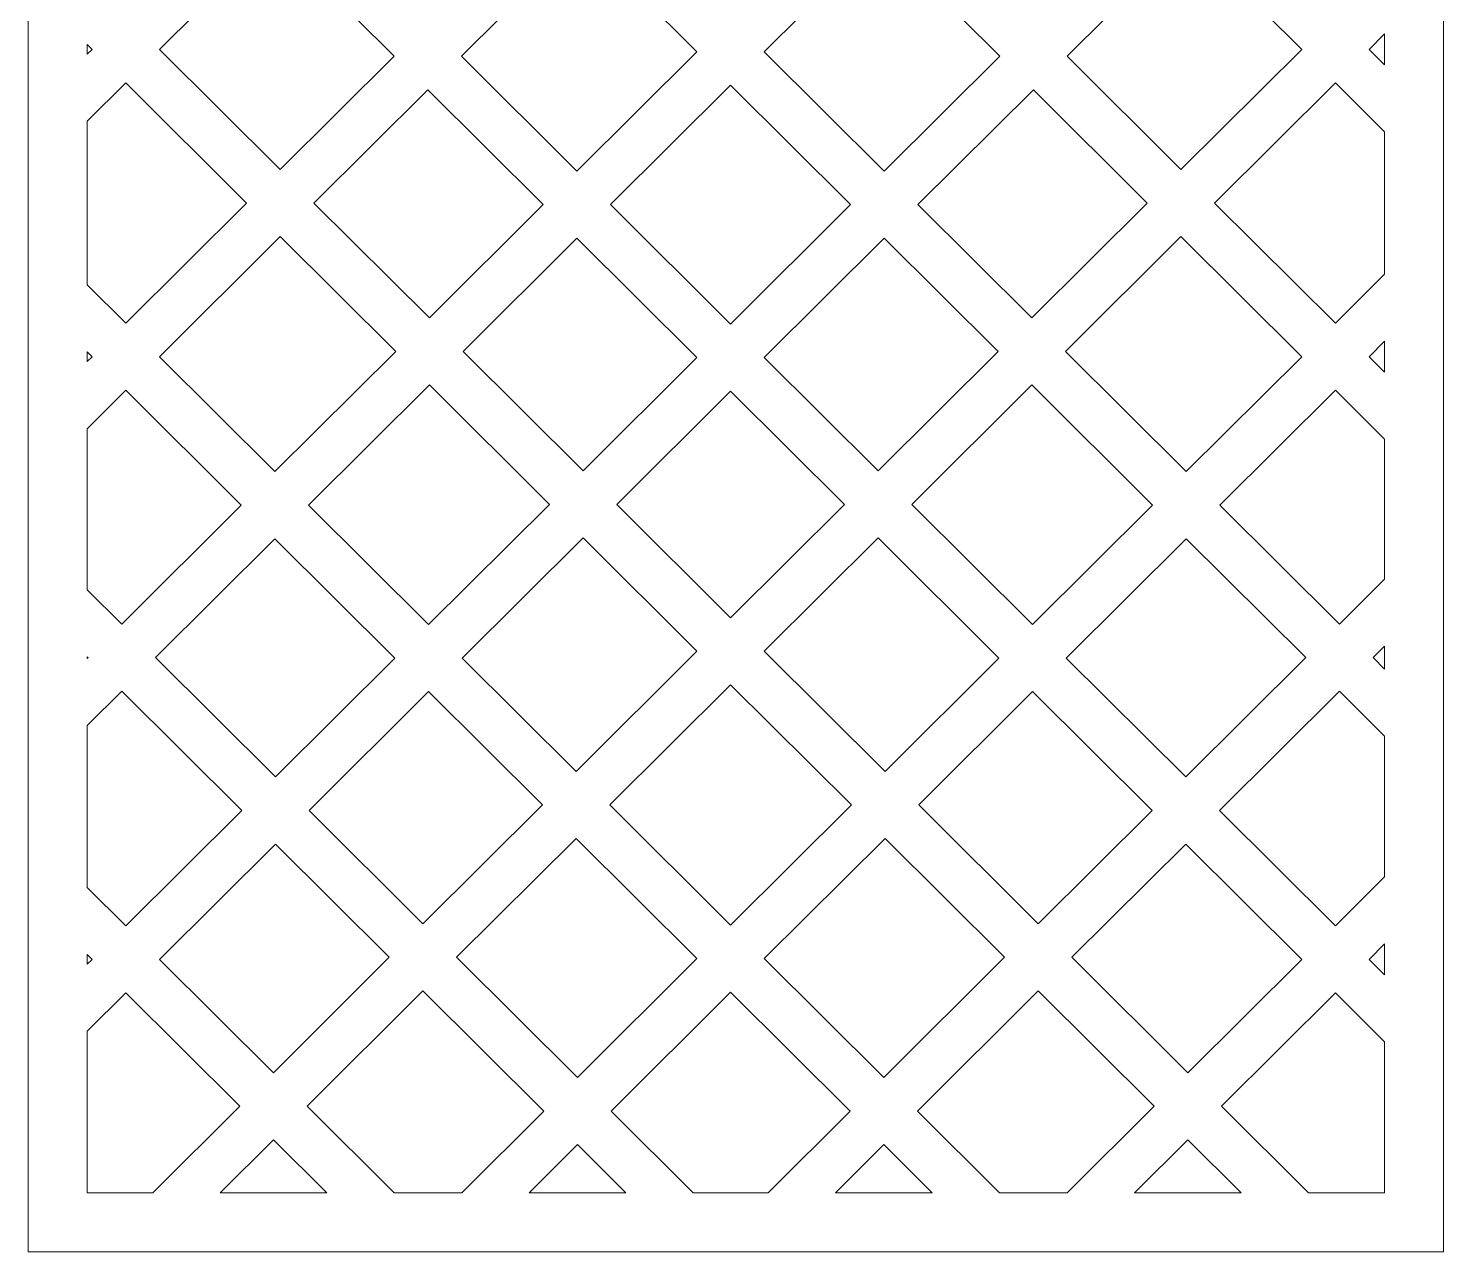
# Model space of a CAD drawing. Header units: centimetres. Extents: x -7.8 to 8.6, y -13.4 to 12.5.
# Drawn here: x 1.51 to 8.56, y -13.36 to -7.27 of the extents above; entities that cross this region are included whole.
import ezdxf

# ---------------------------------------------------------------- set-up
doc = ezdxf.new("R2010")
doc.units = ezdxf.units.CM
doc.header["$MEASUREMENT"] = 0
doc.layers.add('layer 1', color=7, linetype='Continuous')

msp = doc.modelspace()

# ---------------------------------------------------------------- linework, layer by layer
at = {"layer": 'layer 1', "color": 242, "lineweight": 9}
for points, knots in [([(6.32654, 12.22742), (6.32654, 12.22742), (6.3266, 12.22747), (6.3266, 12.22747), (6.3266, 12.22747), (6.40371, 12.19534), (6.48035, 12.16025), (6.55628, 12.12231), (6.55628, 12.12231), (6.55628, 12.12231), (6.55618, 12.12221), (6.55618, 12.12221), (6.55618, 12.12221), (6.81106, 11.99478), (7.05775, 11.83494), (7.28572, 11.64461), (7.28572, 11.64461), (7.28572, 11.64461), (7.28584, 11.64472), (7.28584, 11.64472), (7.28584, 11.64472), (7.34624, 11.59432), (7.40541, 11.54192), (7.463, 11.48728), (7.463, 11.48728), (7.463, 11.48728), (7.46274, 11.48703), (7.46274, 11.48703), (7.46274, 11.48703), (7.66144, 11.29842), (7.84218, 11.08482), (7.99692, 10.84773), (7.99692, 10.84773), (7.99692, 10.84773), (7.99709, 10.8479), (7.99709, 10.8479), (7.99709, 10.8479), (8.04122, 10.7803), (8.0834, 10.71094), (8.12312, 10.63957), (8.12312, 10.63957), (8.12312, 10.63957), (8.12283, 10.63928), (8.12283, 10.63928), (8.12283, 10.63928), (8.26224, 10.38874), (8.37329, 10.11511), (8.44798, 9.81997), (8.44798, 9.81997), (8.44798, 9.81997), (8.4481, 9.8201), (8.4481, 9.8201), (8.4481, 9.8201), (8.45086, 9.80921), (8.45356, 9.7983), (8.45622, 9.78735), (8.45622, 9.78735), (8.45872, 9.77706), (8.46117, 9.76674), (8.46358, 9.7564), (8.46358, 9.7564), (8.4687, 9.73442), (8.47362, 9.71233), (8.47834, 9.69012), (8.47834, 9.69012), (8.48035, 9.68063), (8.48233, 9.67112), (8.48427, 9.66159), (8.48427, 9.66159), (8.48913, 9.63773), (8.49376, 9.61373), (8.49815, 9.58961), (8.49815, 9.58961), (8.49949, 9.58221), (8.50082, 9.57479), (8.50212, 9.56736), (8.50212, 9.56736), (8.50348, 9.55962), (8.50482, 9.55186), (8.50613, 9.54408), (8.50613, 9.54408), (8.50613, 9.54408), (8.50595, 9.54391), (8.50595, 9.54391), (8.50595, 9.54391), (8.54281, 9.32473), (8.56021, 9.09501), (8.55481, 8.85505), (8.55481, 8.85505), (8.55481, 8.85505), (8.55481, 8.85505), (8.55481, 8.85505), (8.55481, 8.85505), (8.55481, 8.85503), (8.55481, 8.85501), (8.55481, 8.85499), (8.55481, 8.85499), (8.55477, 8.85327), (8.55476, 8.85157), (8.55475, 8.84986), (8.55475, 8.84986), (8.55474, 8.84791), (8.55473, 8.84596), (8.55468, 8.84399), (8.55468, 8.84399), (8.55468, 8.84399), (8.55468, 8.52141), (8.55468, 8.52141), (8.55468, 8.52141), (8.55468, 8.52141), (8.55468, 8.39962), (8.55468, 8.39962), (8.55468, 8.39962), (8.55468, 8.39962), (8.55468, 8.06585), (8.55468, 8.06585), (8.55468, 8.06585), (8.55468, 8.06585), (8.55468, 7.37868), (8.55468, 7.37868), (8.55468, 7.37868), (8.55468, 7.37868), (8.55468, 7.04492), (8.55468, 7.04492), (8.55468, 7.04492), (8.55468, 7.04492), (8.55468, 6.89033), (8.55468, 6.89033), (8.55468, 6.89033), (8.55468, 6.89033), (8.55468, 6.55657), (8.55468, 6.55657), (8.55468, 6.55657), (8.55468, 6.55657), (8.55468, 5.84121), (8.55468, 5.84121), (8.55468, 5.84121), (8.55468, 5.84121), (8.55468, 5.50745), (8.55468, 5.50745), (8.55468, 5.50745), (8.55468, 5.50745), (8.55468, 5.35173), (8.55468, 5.35173), (8.55468, 5.35173), (8.55468, 5.35173), (8.55468, 5.01796), (8.55468, 5.01796), (8.55468, 5.01796), (8.55468, 5.01796), (8.55468, 4.33649), (8.55468, 4.33649), (8.55468, 4.33649), (8.55468, 4.33649), (8.55468, 4.00272), (8.55468, 4.00272), (8.55468, 4.00272), (8.55468, 4.00272), (8.55468, 3.85472), (8.55468, 3.85472), (8.55468, 3.85472), (8.55468, 3.85472), (8.55468, 3.52096), (8.55468, 3.52096), (8.55468, 3.52096), (8.55468, 3.52096), (8.55468, 2.8598), (8.55468, 2.8598), (8.55468, 2.8598), (8.55468, 2.8598), (8.55468, 2.52603), (8.55468, 2.52603), (8.55468, 2.52603), (8.55468, 2.52603), (8.55468, 2.35912), (8.55468, 2.35912), (8.55468, 2.35912), (8.55468, 2.35912), (8.55468, 2.02535), (8.55468, 2.02535), (8.55468, 2.02535), (8.55468, 2.02535), (8.55468, 1.33325), (8.55468, 1.33325), (8.55468, 1.33325), (8.55468, 1.33325), (8.55468, 0.99948), (8.55468, 0.99948), (8.55468, 0.99948), (8.55468, 0.99948), (8.55468, 0.85263), (8.55468, 0.85263), (8.55468, 0.85263), (8.55468, 0.85263), (8.55468, 0.51886), (8.55468, 0.51886), (8.55468, 0.51886), (8.55468, 0.51886), (8.55468, -0.17604), (8.55468, -0.17604), (8.55468, -0.17604), (8.55468, -0.17604), (8.55468, -0.50981), (8.55468, -0.50981), (8.55468, -0.50981), (8.55468, -0.50981), (8.55468, -0.67418), (8.55468, -0.67418), (8.55468, -0.67418), (8.55468, -0.67418), (8.55468, -1.00795), (8.55468, -1.00795), (8.55468, -1.00795), (8.55468, -1.00795), (8.55468, -1.71464), (8.55468, -1.71464), (8.55468, -1.71464), (8.55468, -1.71464), (8.55468, -1.8196), (8.55468, -1.8196), (8.55468, -1.8196), (8.55468, -1.8196), (8.55468, -2.20502), (8.55468, -2.20502), (8.55468, -2.20502), (8.55468, -2.20502), (8.55468, -2.53879), (8.55468, -2.53879), (8.55468, -2.53879), (8.55468, -2.53879), (8.55468, -3.21165), (8.55468, -3.21165), (8.55468, -3.21165), (8.55468, -3.21165), (8.55468, -3.48572), (8.55468, -3.48572), (8.55468, -3.48572), (8.55468, -3.48572), (8.55468, -3.68291), (8.55468, -3.68291), (8.55468, -3.68291), (8.55468, -3.68291), (8.55468, -4.01667), (8.55468, -4.01667), (8.55468, -4.01667), (8.55468, -4.01667), (8.55468, -4.70725), (8.55468, -4.70725), (8.55468, -4.70725), (8.55468, -4.70725), (8.55468, -5.04102), (8.55468, -5.04102), (8.55468, -5.04102), (8.55468, -5.04102), (8.55468, -5.20584), (8.55468, -5.20584), (8.55468, -5.20584), (8.55468, -5.20584), (8.55468, -5.53961), (8.55468, -5.53961), (8.55468, -5.53961), (8.55468, -5.53961), (8.55468, -6.21374), (8.55468, -6.21374), (8.55468, -6.21374), (8.55468, -6.21374), (8.55468, -6.54751), (8.55468, -6.54751), (8.55468, -6.54751), (8.55468, -6.54751), (8.55468, -6.66813), (8.55468, -6.66813), (8.55468, -6.66813), (8.55468, -6.66813), (8.55468, -7.00189), (8.55468, -7.00189), (8.55468, -7.00189), (8.55468, -7.00189), (8.55468, -7.74055), (8.55468, -7.74055), (8.55468, -7.74055), (8.55468, -7.74055), (8.55468, -7.87611), (8.55468, -7.87611), (8.55468, -7.87611), (8.55468, -7.87611), (8.55468, -8.19898), (8.55468, -8.19898), (8.55468, -8.19898), (8.55468, -8.19898), (8.55468, -8.53275), (8.55468, -8.53275), (8.55468, -8.53275), (8.55468, -8.53275), (8.55468, -9.2714), (8.55468, -9.2714), (8.55468, -9.2714), (8.55468, -9.2714), (8.55468, -9.60517), (8.55468, -9.60517), (8.55468, -9.60517), (8.55468, -9.60517), (8.55468, -9.71722), (8.55468, -9.71722), (8.55468, -9.71722), (8.55468, -9.71722), (8.55468, -10.05099), (8.55468, -10.05099), (8.55468, -10.05099), (8.55468, -10.05099), (8.55468, -11.19981), (8.55468, -11.19981), (8.55468, -11.19981), (8.55468, -11.19981), (8.55468, -11.53358), (8.55468, -11.53358), (8.55468, -11.53358), (8.55468, -11.53358), (8.55468, -12.27221), (8.55468, -12.27221), (8.55468, -12.27221), (8.55468, -12.27221), (8.55468, -12.35903), (8.55468, -12.35903), (8.55468, -12.35903), (8.55468, -12.35903), (8.55468, -13.35862), (8.55468, -13.35862), (8.55468, -13.35862), (8.55468, -13.35862), (8.17702, -13.35862), (8.17702, -13.35862), (8.17702, -13.35862), (8.17702, -13.35862), (7.84167, -13.35862), (7.84167, -13.35862), (7.84167, -13.35862), (7.84167, -13.35862), (6.721, -13.35862), (6.721, -13.35862), (6.721, -13.35862), (6.721, -13.35862), (6.63891, -13.35862), (6.63891, -13.35862), (6.63891, -13.35862), (6.63891, -13.35862), (6.38565, -13.35862), (6.38565, -13.35862), (6.38565, -13.35862), (6.38565, -13.35862), (6.30357, -13.35862), (6.30357, -13.35862), (6.30357, -13.35862), (6.30357, -13.35862), (5.23139, -13.35862), (5.23139, -13.35862), (5.23139, -13.35862), (5.23139, -13.35862), (5.11349, -13.35862), (5.11349, -13.35862), (5.11349, -13.35862), (5.11349, -13.35862), (4.89604, -13.35862), (4.89604, -13.35862), (4.89604, -13.35862), (4.89604, -13.35862), (4.77814, -13.35862), (4.77814, -13.35862), (4.77814, -13.35862), (4.77814, -13.35862), (3.70597, -13.35862), (3.70597, -13.35862), (3.70597, -13.35862), (3.70597, -13.35862), (3.62388, -13.35862), (3.62388, -13.35862), (3.62388, -13.35862), (3.62388, -13.35862), (3.37062, -13.35862), (3.37062, -13.35862), (3.37062, -13.35862), (3.37062, -13.35862), (3.28853, -13.35862), (3.28853, -13.35862), (3.28853, -13.35862), (3.28853, -13.35862), (2.16786, -13.35862), (2.16786, -13.35862), (2.16786, -13.35862), (2.16786, -13.35862), (1.83251, -13.35862), (1.83251, -13.35862), (1.83251, -13.35862), (1.83251, -13.35862), (1.50796, -13.35862), (1.50796, -13.35862), (1.50796, -13.35862), (1.50796, -13.35862), (1.50796, -12.41244), (1.50796, -12.41244), (1.50796, -12.41244), (1.50796, -12.41244), (1.50796, -12.21936), (1.50796, -12.21936), (1.50796, -12.21936), (1.50796, -12.21936), (1.50796, -11.58644), (1.50796, -11.58644), (1.50796, -11.58644), (1.50796, -11.58644), (1.50796, -11.25267), (1.50796, -11.25267), (1.50796, -11.25267), (1.50796, -11.25267), (1.50796, -10.74375), (1.50796, -10.74375), (1.50796, -10.74375), (1.50796, -10.74375), (1.50796, -10.69642), (1.50796, -10.69642), (1.50796, -10.69642), (1.50796, -10.69642), (1.50796, -10.10385), (1.50796, -10.10385), (1.50796, -10.10385), (1.50796, -10.10385), (1.50796, -9.77008), (1.50796, -9.77008), (1.50796, -9.77008), (1.50796, -9.77008), (1.50796, -9.55231), (1.50796, -9.55231), (1.50796, -9.55231), (1.50796, -9.55231), (1.50796, -9.21854), (1.50796, -9.21854), (1.50796, -9.21854), (1.50796, -9.21854), (1.50796, -8.58561), (1.50796, -8.58561), (1.50796, -8.58561), (1.50796, -8.58561), (1.50796, -8.25184), (1.50796, -8.25184), (1.50796, -8.25184), (1.50796, -8.25184), (1.50796, -7.92953), (1.50796, -7.92953), (1.50796, -7.92953), (1.50796, -7.92953), (1.50796, -7.68769), (1.50796, -7.68769), (1.50796, -7.68769), (1.50796, -7.68769), (1.50796, -7.05475), (1.50796, -7.05475), (1.50796, -7.05475), (1.50796, -7.05475), (1.50796, -6.72098), (1.50796, -6.72098), (1.50796, -6.72098), (1.50796, -6.72098), (1.50796, -6.49465), (1.50796, -6.49465), (1.50796, -6.49465), (1.50796, -6.49465), (1.50796, -6.16089), (1.50796, -6.16089), (1.50796, -6.16089), (1.50796, -6.16089), (1.50796, -5.59247), (1.50796, -5.59247), (1.50796, -5.59247), (1.50796, -5.59247), (1.50796, -5.2587), (1.50796, -5.2587), (1.50796, -5.2587), (1.50796, -5.2587), (1.50796, -4.98816), (1.50796, -4.98816), (1.50796, -4.98816), (1.50796, -4.98816), (1.50796, -4.6544), (1.50796, -4.6544), (1.50796, -4.6544), (1.50796, -4.6544), (1.50796, -4.06953), (1.50796, -4.06953), (1.50796, -4.06953), (1.50796, -4.06953), (1.50796, -3.73577), (1.50796, -3.73577), (1.50796, -3.73577), (1.50796, -3.73577), (1.50796, -3.49256), (1.50796, -3.49256), (1.50796, -3.49256), (1.50796, -3.49256), (1.50796, -3.15879), (1.50796, -3.15879), (1.50796, -3.15879), (1.50796, -3.15879), (1.50796, -2.59165), (1.50796, -2.59165), (1.50796, -2.59165), (1.50796, -2.59165), (1.50796, -2.25788), (1.50796, -2.25788), (1.50796, -2.25788), (1.50796, -2.25788), (1.50796, -1.87301), (1.50796, -1.87301), (1.50796, -1.87301), (1.50796, -1.87301), (1.50796, -1.66178), (1.50796, -1.66178), (1.50796, -1.66178), (1.50796, -1.66178), (1.50796, -1.06081), (1.50796, -1.06081), (1.50796, -1.06081), (1.50796, -1.06081), (1.50796, -0.72704), (1.50796, -0.72704), (1.50796, -0.72704), (1.50796, -0.72704), (1.50796, -0.45695), (1.50796, -0.45695), (1.50796, -0.45695), (1.50796, -0.45695), (1.50796, -0.12318), (1.50796, -0.12318), (1.50796, -0.12318), (1.50796, -0.12318), (1.50796, 0.466), (1.50796, 0.466), (1.50796, 0.466), (1.50796, 0.466), (1.50796, 0.79977), (1.50796, 0.79977), (1.50796, 0.79977), (1.50796, 0.79977), (1.50796, 1.05234), (1.50796, 1.05234), (1.50796, 1.05234), (1.50796, 1.05234), (1.50796, 1.38611), (1.50796, 1.38611), (1.50796, 1.38611), (1.50796, 1.38611), (1.50796, 1.97249), (1.50796, 1.97249), (1.50796, 1.97249), (1.50796, 1.97249), (1.50796, 2.30626), (1.50796, 2.30626), (1.50796, 2.30626), (1.50796, 2.30626), (1.50796, 2.57889), (1.50796, 2.57889), (1.50796, 2.57889), (1.50796, 2.57889), (1.50796, 2.91266), (1.50796, 2.91266), (1.50796, 2.91266), (1.50796, 2.91266), (1.50796, 3.4681), (1.50796, 3.4681), (1.50796, 3.4681), (1.50796, 3.4681), (1.50796, 3.80187), (1.50796, 3.80187), (1.50796, 3.80187), (1.50796, 3.80187), (1.50796, 4.05558), (1.50796, 4.05558), (1.50796, 4.05558), (1.50796, 4.05558), (1.50796, 4.38935), (1.50796, 4.38935), (1.50796, 4.38935), (1.50796, 4.38935), (1.50796, 4.9651), (1.50796, 4.9651), (1.50796, 4.9651), (1.50796, 4.9651), (1.50796, 5.29887), (1.50796, 5.29887), (1.50796, 5.29887), (1.50796, 5.29887), (1.50796, 5.56031), (1.50796, 5.56031), (1.50796, 5.56031), (1.50796, 5.56031), (1.50796, 5.89407), (1.50796, 5.89407), (1.50796, 5.89407), (1.50796, 5.89407), (1.50796, 6.50371), (1.50796, 6.50371), (1.50796, 6.50371), (1.50796, 6.50371), (1.50796, 6.83747), (1.50796, 6.83747), (1.50796, 6.83747), (1.50796, 6.83747), (1.50796, 7.09778), (1.50796, 7.09778), (1.50796, 7.09778), (1.50796, 7.09778), (1.50796, 7.43154), (1.50796, 7.43154), (1.50796, 7.43154), (1.50796, 7.43154), (1.50796, 8.01299), (1.50796, 8.01299), (1.50796, 8.01299), (1.50796, 8.01299), (1.50796, 8.34676), (1.50796, 8.34676), (1.50796, 8.34676), (1.50796, 8.34676), (1.50796, 8.57427), (1.50796, 8.57427), (1.50796, 8.57427), (1.50796, 8.57427), (1.50796, 8.84403), (1.50796, 8.84403), (1.50796, 8.84403), (1.51601, 9.08092), (1.53999, 9.30562), (1.57793, 9.51858), (1.57793, 9.51858), (1.58127, 9.53732), (1.58472, 9.55596), (1.58829, 9.57451), (1.58829, 9.57451), (1.59183, 9.59301), (1.59551, 9.61139), (1.59927, 9.62971), (1.59927, 9.62971), (1.60171, 9.64154), (1.60419, 9.65334), (1.60671, 9.6651), (1.60671, 9.6651), (1.61252, 9.69224), (1.61859, 9.71916), (1.62488, 9.7459), (1.62488, 9.7459), (1.62548, 9.74848), (1.62609, 9.75105), (1.62669, 9.75362), (1.62669, 9.75362), (1.69944, 10.06063), (1.80296, 10.34072), (1.93163, 10.59456), (1.93163, 10.59456), (1.93163, 10.59456), (1.93138, 10.59481), (1.93138, 10.59481), (1.93138, 10.59481), (1.96892, 10.66886), (2.00871, 10.74053), (2.05042, 10.8101), (2.05042, 10.8101), (2.05042, 10.8101), (2.05047, 10.81004), (2.05047, 10.81004), (2.05047, 10.81004), (2.19876, 11.05747), (2.3726, 11.27659), (2.56582, 11.46809), (2.56582, 11.46809), (2.56582, 11.46809), (2.56572, 11.46819), (2.56572, 11.46819), (2.56572, 11.46819), (2.62212, 11.52406), (2.68011, 11.57766), (2.73966, 11.62883), (2.73966, 11.62883), (2.73966, 11.62883), (2.73983, 11.62867), (2.73983, 11.62867), (2.73983, 11.62867), (2.96396, 11.82128), (3.20942, 11.98063), (3.46821, 12.10742), (3.46821, 12.10742), (3.46821, 12.10742), (3.46817, 12.10746), (3.46817, 12.10746), (3.46817, 12.10746), (3.54424, 12.14471), (3.62144, 12.17923), (3.69961, 12.21088), (3.69961, 12.21088), (3.69961, 12.21088), (3.69971, 12.21078), (3.69971, 12.21078), (3.69971, 12.21078), (4.12635, 12.38355), (4.58122, 12.47301), (5.03133, 12.48184), (5.03133, 12.48184), (5.44433, 12.49634), (5.89256, 12.40835), (6.32654, 12.22742)], [0, 0, 0, 0, 0.005618, 0.005618, 0.005618, 0.005618, 0.011236, 0.011236, 0.011236, 0.011236, 0.0168539, 0.0168539, 0.0168539, 0.0168539, 0.0224719, 0.0224719, 0.0224719, 0.0224719, 0.0280899, 0.0280899, 0.0280899, 0.0280899, 0.0337079, 0.0337079, 0.0337079, 0.0337079, 0.0393258, 0.0393258, 0.0393258, 0.0393258, 0.0449438, 0.0449438, 0.0449438, 0.0449438, 0.0505618, 0.0505618, 0.0505618, 0.0505618, 0.0561798, 0.0561798, 0.0561798, 0.0561798, 0.0617978, 0.0617978, 0.0617978, 0.0617978, 0.0674157, 0.0674157, 0.0674157, 0.0674157, 0.0730337, 0.0730337, 0.0730337, 0.0730337, 0.0786517, 0.0786517, 0.0786517, 0.0786517, 0.0842697, 0.0842697, 0.0842697, 0.0842697, 0.0898876, 0.0898876, 0.0898876, 0.0898876, 0.0955056, 0.0955056, 0.0955056, 0.0955056, 0.1011236, 0.1011236, 0.1011236, 0.1011236, 0.1067416, 0.1067416, 0.1067416, 0.1067416, 0.1123596, 0.1123596, 0.1123596, 0.1123596, 0.1179775, 0.1179775, 0.1179775, 0.1179775, 0.1235955, 0.1235955, 0.1235955, 0.1235955, 0.1292135, 0.1292135, 0.1292135, 0.1292135, 0.1348315, 0.1348315, 0.1348315, 0.1348315, 0.1404494, 0.1404494, 0.1404494, 0.1404494, 0.1460674, 0.1460674, 0.1460674, 0.1460674, 0.1516854, 0.1516854, 0.1516854, 0.1516854, 0.1573034, 0.1573034, 0.1573034, 0.1573034, 0.1629213, 0.1629213, 0.1629213, 0.1629213, 0.1685393, 0.1685393, 0.1685393, 0.1685393, 0.1741573, 0.1741573, 0.1741573, 0.1741573, 0.1797753, 0.1797753, 0.1797753, 0.1797753, 0.1853933, 0.1853933, 0.1853933, 0.1853933, 0.1910112, 0.1910112, 0.1910112, 0.1910112, 0.1966292, 0.1966292, 0.1966292, 0.1966292, 0.2022472, 0.2022472, 0.2022472, 0.2022472, 0.2078652, 0.2078652, 0.2078652, 0.2078652, 0.2134831, 0.2134831, 0.2134831, 0.2134831, 0.2191011, 0.2191011, 0.2191011, 0.2191011, 0.2247191, 0.2247191, 0.2247191, 0.2247191, 0.2303371, 0.2303371, 0.2303371, 0.2303371, 0.2359551, 0.2359551, 0.2359551, 0.2359551, 0.241573, 0.241573, 0.241573, 0.241573, 0.247191, 0.247191, 0.247191, 0.247191, 0.252809, 0.252809, 0.252809, 0.252809, 0.258427, 0.258427, 0.258427, 0.258427, 0.2640449, 0.2640449, 0.2640449, 0.2640449, 0.2696629, 0.2696629, 0.2696629, 0.2696629, 0.2752809, 0.2752809, 0.2752809, 0.2752809, 0.2808989, 0.2808989, 0.2808989, 0.2808989, 0.2865169, 0.2865169, 0.2865169, 0.2865169, 0.2921348, 0.2921348, 0.2921348, 0.2921348, 0.2977528, 0.2977528, 0.2977528, 0.2977528, 0.3033708, 0.3033708, 0.3033708, 0.3033708, 0.3089888, 0.3089888, 0.3089888, 0.3089888, 0.3146067, 0.3146067, 0.3146067, 0.3146067, 0.3202247, 0.3202247, 0.3202247, 0.3202247, 0.3258427, 0.3258427, 0.3258427, 0.3258427, 0.3314607, 0.3314607, 0.3314607, 0.3314607, 0.3370787, 0.3370787, 0.3370787, 0.3370787, 0.3426966, 0.3426966, 0.3426966, 0.3426966, 0.3483146, 0.3483146, 0.3483146, 0.3483146, 0.3539326, 0.3539326, 0.3539326, 0.3539326, 0.3595506, 0.3595506, 0.3595506, 0.3595506, 0.3651685, 0.3651685, 0.3651685, 0.3651685, 0.3707865, 0.3707865, 0.3707865, 0.3707865, 0.3764045, 0.3764045, 0.3764045, 0.3764045, 0.3820225, 0.3820225, 0.3820225, 0.3820225, 0.3876404, 0.3876404, 0.3876404, 0.3876404, 0.3932584, 0.3932584, 0.3932584, 0.3932584, 0.3988764, 0.3988764, 0.3988764, 0.3988764, 0.4044944, 0.4044944, 0.4044944, 0.4044944, 0.4101124, 0.4101124, 0.4101124, 0.4101124, 0.4157303, 0.4157303, 0.4157303, 0.4157303, 0.4213483, 0.4213483, 0.4213483, 0.4213483, 0.4269663, 0.4269663, 0.4269663, 0.4269663, 0.4325843, 0.4325843, 0.4325843, 0.4325843, 0.4382022, 0.4382022, 0.4382022, 0.4382022, 0.4438202, 0.4438202, 0.4438202, 0.4438202, 0.4494382, 0.4494382, 0.4494382, 0.4494382, 0.4550562, 0.4550562, 0.4550562, 0.4550562, 0.4606742, 0.4606742, 0.4606742, 0.4606742, 0.4662921, 0.4662921, 0.4662921, 0.4662921, 0.4719101, 0.4719101, 0.4719101, 0.4719101, 0.4775281, 0.4775281, 0.4775281, 0.4775281, 0.4831461, 0.4831461, 0.4831461, 0.4831461, 0.488764, 0.488764, 0.488764, 0.488764, 0.494382, 0.494382, 0.494382, 0.494382, 0.5, 0.5, 0.5, 0.5, 0.505618, 0.505618, 0.505618, 0.505618, 0.511236, 0.511236, 0.511236, 0.511236, 0.5168539, 0.5168539, 0.5168539, 0.5168539, 0.5224719, 0.5224719, 0.5224719, 0.5224719, 0.5280899, 0.5280899, 0.5280899, 0.5280899, 0.5337079, 0.5337079, 0.5337079, 0.5337079, 0.5393258, 0.5393258, 0.5393258, 0.5393258, 0.5449438, 0.5449438, 0.5449438, 0.5449438, 0.5505618, 0.5505618, 0.5505618, 0.5505618, 0.5561798, 0.5561798, 0.5561798, 0.5561798, 0.5617978, 0.5617978, 0.5617978, 0.5617978, 0.5674157, 0.5674157, 0.5674157, 0.5674157, 0.5730337, 0.5730337, 0.5730337, 0.5730337, 0.5786517, 0.5786517, 0.5786517, 0.5786517, 0.5842697, 0.5842697, 0.5842697, 0.5842697, 0.5898876, 0.5898876, 0.5898876, 0.5898876, 0.5955056, 0.5955056, 0.5955056, 0.5955056, 0.6011236, 0.6011236, 0.6011236, 0.6011236, 0.6067416, 0.6067416, 0.6067416, 0.6067416, 0.6123596, 0.6123596, 0.6123596, 0.6123596, 0.6179775, 0.6179775, 0.6179775, 0.6179775, 0.6235955, 0.6235955, 0.6235955, 0.6235955, 0.6292135, 0.6292135, 0.6292135, 0.6292135, 0.6348315, 0.6348315, 0.6348315, 0.6348315, 0.6404494, 0.6404494, 0.6404494, 0.6404494, 0.6460674, 0.6460674, 0.6460674, 0.6460674, 0.6516854, 0.6516854, 0.6516854, 0.6516854, 0.6573034, 0.6573034, 0.6573034, 0.6573034, 0.6629213, 0.6629213, 0.6629213, 0.6629213, 0.6685393, 0.6685393, 0.6685393, 0.6685393, 0.6741573, 0.6741573, 0.6741573, 0.6741573, 0.6797753, 0.6797753, 0.6797753, 0.6797753, 0.6853933, 0.6853933, 0.6853933, 0.6853933, 0.6910112, 0.6910112, 0.6910112, 0.6910112, 0.6966292, 0.6966292, 0.6966292, 0.6966292, 0.7022472, 0.7022472, 0.7022472, 0.7022472, 0.7078652, 0.7078652, 0.7078652, 0.7078652, 0.7134831, 0.7134831, 0.7134831, 0.7134831, 0.7191011, 0.7191011, 0.7191011, 0.7191011, 0.7247191, 0.7247191, 0.7247191, 0.7247191, 0.7303371, 0.7303371, 0.7303371, 0.7303371, 0.7359551, 0.7359551, 0.7359551, 0.7359551, 0.741573, 0.741573, 0.741573, 0.741573, 0.747191, 0.747191, 0.747191, 0.747191, 0.752809, 0.752809, 0.752809, 0.752809, 0.758427, 0.758427, 0.758427, 0.758427, 0.7640449, 0.7640449, 0.7640449, 0.7640449, 0.7696629, 0.7696629, 0.7696629, 0.7696629, 0.7752809, 0.7752809, 0.7752809, 0.7752809, 0.7808989, 0.7808989, 0.7808989, 0.7808989, 0.7865169, 0.7865169, 0.7865169, 0.7865169, 0.7921348, 0.7921348, 0.7921348, 0.7921348, 0.7977528, 0.7977528, 0.7977528, 0.7977528, 0.8033708, 0.8033708, 0.8033708, 0.8033708, 0.8089888, 0.8089888, 0.8089888, 0.8089888, 0.8146067, 0.8146067, 0.8146067, 0.8146067, 0.8202247, 0.8202247, 0.8202247, 0.8202247, 0.8258427, 0.8258427, 0.8258427, 0.8258427, 0.8314607, 0.8314607, 0.8314607, 0.8314607, 0.8370787, 0.8370787, 0.8370787, 0.8370787, 0.8426966, 0.8426966, 0.8426966, 0.8426966, 0.8483146, 0.8483146, 0.8483146, 0.8483146, 0.8539326, 0.8539326, 0.8539326, 0.8539326, 0.8595506, 0.8595506, 0.8595506, 0.8595506, 0.8651685, 0.8651685, 0.8651685, 0.8651685, 0.8707865, 0.8707865, 0.8707865, 0.8707865, 0.8764045, 0.8764045, 0.8764045, 0.8764045, 0.8820225, 0.8820225, 0.8820225, 0.8820225, 0.8876404, 0.8876404, 0.8876404, 0.8876404, 0.8932584, 0.8932584, 0.8932584, 0.8932584, 0.8988764, 0.8988764, 0.8988764, 0.8988764, 0.9044944, 0.9044944, 0.9044944, 0.9044944, 0.9101124, 0.9101124, 0.9101124, 0.9101124, 0.9157303, 0.9157303, 0.9157303, 0.9157303, 0.9213483, 0.9213483, 0.9213483, 0.9213483, 0.9269663, 0.9269663, 0.9269663, 0.9269663, 0.9325843, 0.9325843, 0.9325843, 0.9325843, 0.9382022, 0.9382022, 0.9382022, 0.9382022, 0.9438202, 0.9438202, 0.9438202, 0.9438202, 0.9494382, 0.9494382, 0.9494382, 0.9494382, 0.9550562, 0.9550562, 0.9550562, 0.9550562, 0.9606742, 0.9606742, 0.9606742, 0.9606742, 0.9662921, 0.9662921, 0.9662921, 0.9662921, 0.9719101, 0.9719101, 0.9719101, 0.9719101, 0.9775281, 0.9775281, 0.9775281, 0.9775281, 0.9831461, 0.9831461, 0.9831461, 0.9831461, 0.988764, 0.988764, 0.988764, 0.988764, 1, 1, 1, 1]), ([(2.72821, -6.80696), (2.72821, -6.80696), (2.16128, -7.37122), (2.16128, -7.37122), (2.16128, -7.37122), (2.16128, -7.37122), (2.76265, -7.96976), (2.76265, -7.96976), (2.76265, -7.96976), (2.76265, -7.96976), (3.32958, -7.4055), (3.32958, -7.4055), (3.32958, -7.4055), (3.32958, -7.4055), (2.72821, -6.80696), (2.72821, -6.80696)], [0, 0, 0, 0, 0.2, 0.2, 0.2, 0.2, 0.4, 0.4, 0.4, 0.4, 0.6, 0.6, 0.6, 0.6, 1, 1, 1, 1]), ([(4.26233, -6.81092), (4.26233, -6.81092), (3.66493, -7.4055), (3.66493, -7.4055), (3.66493, -7.4055), (3.66493, -7.4055), (4.23969, -7.97756), (4.23969, -7.97756), (4.23969, -7.97756), (4.23969, -7.97756), (4.83709, -7.38298), (4.83709, -7.38298), (4.83709, -7.38298), (4.83709, -7.38298), (4.26233, -6.81092), (4.26233, -6.81092)], [0, 0, 0, 0, 0.2, 0.2, 0.2, 0.2, 0.4, 0.4, 0.4, 0.4, 0.6, 0.6, 0.6, 0.6, 1, 1, 1, 1]), ([(5.74721, -6.81092), (5.74721, -6.81092), (5.17244, -7.38298), (5.17244, -7.38298), (5.17244, -7.38298), (5.17244, -7.38298), (5.76984, -7.97756), (5.76984, -7.97756), (5.76984, -7.97756), (5.76984, -7.97756), (6.3446, -7.4055), (6.3446, -7.4055), (6.3446, -7.4055), (6.3446, -7.4055), (5.74721, -6.81092), (5.74721, -6.81092)], [0, 0, 0, 0, 0.2, 0.2, 0.2, 0.2, 0.4, 0.4, 0.4, 0.4, 0.6, 0.6, 0.6, 0.6, 1, 1, 1, 1]), ([(7.28132, -6.80696), (7.28132, -6.80696), (6.67995, -7.4055), (6.67995, -7.4055), (6.67995, -7.4055), (6.67995, -7.4055), (7.24688, -7.96976), (7.24688, -7.96976), (7.24688, -7.96976), (7.24688, -7.96976), (7.84826, -7.37122), (7.84826, -7.37122), (7.84826, -7.37122), (7.84826, -7.37122), (7.28132, -6.80696), (7.28132, -6.80696)], [0, 0, 0, 0, 0.2, 0.2, 0.2, 0.2, 0.4, 0.4, 0.4, 0.4, 0.6, 0.6, 0.6, 0.6, 1, 1, 1, 1]), ([(8.26107, -7.29412), (8.26107, -7.29412), (8.1836, -7.37122), (8.1836, -7.37122), (8.1836, -7.37122), (8.1836, -7.37122), (8.26107, -7.44832), (8.26107, -7.44832), (8.26107, -7.44832), (8.26107, -7.44832), (8.26107, -7.29412), (8.26107, -7.29412)], [0, 0, 0, 0, 0.25, 0.25, 0.25, 0.25, 0.5, 0.5, 0.5, 0.5, 1, 1, 1, 1]), ([(1.80157, -7.39546), (1.80157, -7.39546), (1.82593, -7.37122), (1.82593, -7.37122), (1.82593, -7.37122), (1.82593, -7.37122), (1.80157, -7.34698), (1.80157, -7.34698), (1.80157, -7.34698), (1.80157, -7.34698), (1.80157, -7.39546), (1.80157, -7.39546)], [0, 0, 0, 0, 0.25, 0.25, 0.25, 0.25, 0.5, 0.5, 0.5, 0.5, 1, 1, 1, 1]), ([(1.9936, -7.53811), (1.9936, -7.53811), (1.80157, -7.72923), (1.80157, -7.72923), (1.80157, -7.72923), (1.80157, -7.72923), (1.80157, -8.54407), (1.80157, -8.54407), (1.80157, -8.54407), (1.80157, -8.54407), (1.9936, -8.73519), (1.9936, -8.73519), (1.9936, -8.73519), (1.9936, -8.73519), (2.59498, -8.13665), (2.59498, -8.13665), (2.59498, -8.13665), (2.59498, -8.13665), (1.9936, -7.53811), (1.9936, -7.53811)], [0, 0, 0, 0, 0.1666667, 0.1666667, 0.1666667, 0.1666667, 0.3333333, 0.3333333, 0.3333333, 0.3333333, 0.5, 0.5, 0.5, 0.5, 0.6666667, 0.6666667, 0.6666667, 0.6666667, 1, 1, 1, 1]), ([(8.01593, -7.53811), (8.01593, -7.53811), (7.41456, -8.13665), (7.41456, -8.13665), (7.41456, -8.13665), (7.41456, -8.13665), (8.01594, -8.73519), (8.01594, -8.73519), (8.01594, -8.73519), (8.01594, -8.73519), (8.26107, -8.49121), (8.26107, -8.49121), (8.26107, -8.49121), (8.26107, -8.49121), (8.26107, -7.78209), (8.26107, -7.78209), (8.26107, -7.78209), (8.26107, -7.78209), (8.01593, -7.53811), (8.01593, -7.53811)], [0, 0, 0, 0, 0.1666667, 0.1666667, 0.1666667, 0.1666667, 0.3333333, 0.3333333, 0.3333333, 0.3333333, 0.5, 0.5, 0.5, 0.5, 0.6666667, 0.6666667, 0.6666667, 0.6666667, 1, 1, 1, 1]), ([(3.49725, -7.57239), (3.49725, -7.57239), (2.93032, -8.13665), (2.93032, -8.13665), (2.93032, -8.13665), (2.93032, -8.13665), (3.50509, -8.7087), (3.50509, -8.7087), (3.50509, -8.7087), (3.50509, -8.7087), (4.07202, -8.14444), (4.07202, -8.14444), (4.07202, -8.14444), (4.07202, -8.14444), (3.49725, -7.57239), (3.49725, -7.57239)], [0, 0, 0, 0, 0.2, 0.2, 0.2, 0.2, 0.4, 0.4, 0.4, 0.4, 0.6, 0.6, 0.6, 0.6, 1, 1, 1, 1]), ([(5.00477, -7.54986), (5.00477, -7.54986), (4.40737, -8.14444), (4.40737, -8.14444), (4.40737, -8.14444), (4.40737, -8.14444), (5.00477, -8.73903), (5.00477, -8.73903), (5.00477, -8.73903), (5.00477, -8.73903), (5.60217, -8.14444), (5.60217, -8.14444), (5.60217, -8.14444), (5.60217, -8.14444), (5.00477, -7.54986), (5.00477, -7.54986)], [0, 0, 0, 0, 0.2, 0.2, 0.2, 0.2, 0.4, 0.4, 0.4, 0.4, 0.6, 0.6, 0.6, 0.6, 1, 1, 1, 1]), ([(6.51228, -7.57239), (6.51228, -7.57239), (5.93751, -8.14444), (5.93751, -8.14444), (5.93751, -8.14444), (5.93751, -8.14444), (6.50444, -8.7087), (6.50444, -8.7087), (6.50444, -8.7087), (6.50444, -8.7087), (7.07921, -8.13665), (7.07921, -8.13665), (7.07921, -8.13665), (7.07921, -8.13665), (6.51228, -7.57239), (6.51228, -7.57239)], [0, 0, 0, 0, 0.2, 0.2, 0.2, 0.2, 0.4, 0.4, 0.4, 0.4, 0.6, 0.6, 0.6, 0.6, 1, 1, 1, 1]), ([(2.76265, -8.30353), (2.76265, -8.30353), (2.16127, -8.90207), (2.16127, -8.90207), (2.16127, -8.90207), (2.16127, -8.90207), (2.73604, -9.47413), (2.73604, -9.47413), (2.73604, -9.47413), (2.73604, -9.47413), (3.33742, -8.87559), (3.33742, -8.87559), (3.33742, -8.87559), (3.33742, -8.87559), (2.76265, -8.30353), (2.76265, -8.30353)], [0, 0, 0, 0, 0.2, 0.2, 0.2, 0.2, 0.4, 0.4, 0.4, 0.4, 0.6, 0.6, 0.6, 0.6, 1, 1, 1, 1]), ([(4.23969, -8.31133), (4.23969, -8.31133), (3.67276, -8.87559), (3.67276, -8.87559), (3.67276, -8.87559), (3.67276, -8.87559), (4.27016, -9.47017), (4.27016, -9.47017), (4.27016, -9.47017), (4.27016, -9.47017), (4.83709, -8.90591), (4.83709, -8.90591), (4.83709, -8.90591), (4.83709, -8.90591), (4.23969, -8.31133), (4.23969, -8.31133)], [0, 0, 0, 0, 0.2, 0.2, 0.2, 0.2, 0.4, 0.4, 0.4, 0.4, 0.6, 0.6, 0.6, 0.6, 1, 1, 1, 1]), ([(5.76984, -8.31133), (5.76984, -8.31133), (5.17244, -8.90591), (5.17244, -8.90591), (5.17244, -8.90591), (5.17244, -8.90591), (5.73937, -9.47017), (5.73937, -9.47017), (5.73937, -9.47017), (5.73937, -9.47017), (6.33677, -8.87559), (6.33677, -8.87559), (6.33677, -8.87559), (6.33677, -8.87559), (5.76984, -8.31133), (5.76984, -8.31133)], [0, 0, 0, 0, 0.2, 0.2, 0.2, 0.2, 0.4, 0.4, 0.4, 0.4, 0.6, 0.6, 0.6, 0.6, 1, 1, 1, 1]), ([(7.24688, -8.30353), (7.24688, -8.30353), (6.67212, -8.87559), (6.67212, -8.87559), (6.67212, -8.87559), (6.67212, -8.87559), (7.2735, -9.47413), (7.2735, -9.47413), (7.2735, -9.47413), (7.2735, -9.47413), (7.84826, -8.90208), (7.84826, -8.90208), (7.84826, -8.90208), (7.84826, -8.90208), (7.24688, -8.30353), (7.24688, -8.30353)], [0, 0, 0, 0, 0.2, 0.2, 0.2, 0.2, 0.4, 0.4, 0.4, 0.4, 0.6, 0.6, 0.6, 0.6, 1, 1, 1, 1]), ([(1.80157, -8.92631), (1.80157, -8.92631), (1.82592, -8.90207), (1.82592, -8.90207), (1.82592, -8.90207), (1.82592, -8.90207), (1.80157, -8.87784), (1.80157, -8.87784), (1.80157, -8.87784), (1.80157, -8.87784), (1.80157, -8.92631), (1.80157, -8.92631)], [0, 0, 0, 0, 0.25, 0.25, 0.25, 0.25, 0.5, 0.5, 0.5, 0.5, 1, 1, 1, 1]), ([(8.26107, -8.82498), (8.26107, -8.82498), (8.18361, -8.90207), (8.18361, -8.90207), (8.18361, -8.90207), (8.18361, -8.90207), (8.26107, -8.97917), (8.26107, -8.97917), (8.26107, -8.97917), (8.26107, -8.97917), (8.26107, -8.82498), (8.26107, -8.82498)], [0, 0, 0, 0, 0.25, 0.25, 0.25, 0.25, 0.5, 0.5, 0.5, 0.5, 1, 1, 1, 1]), ([(1.9936, -9.06896), (1.9936, -9.06896), (1.80157, -9.26008), (1.80157, -9.26008), (1.80157, -9.26008), (1.80157, -9.26008), (1.80157, -10.06231), (1.80157, -10.06231), (1.80157, -10.06231), (1.80157, -10.06231), (1.97332, -10.23325), (1.97332, -10.23325), (1.97332, -10.23325), (1.97332, -10.23325), (2.56836, -9.64102), (2.56836, -9.64102), (2.56836, -9.64102), (2.56836, -9.64102), (1.9936, -9.06896), (1.9936, -9.06896)], [0, 0, 0, 0, 0.1666667, 0.1666667, 0.1666667, 0.1666667, 0.3333333, 0.3333333, 0.3333333, 0.3333333, 0.5, 0.5, 0.5, 0.5, 0.6666667, 0.6666667, 0.6666667, 0.6666667, 1, 1, 1, 1]), ([(3.50509, -9.04247), (3.50509, -9.04247), (2.90371, -9.64102), (2.90371, -9.64102), (2.90371, -9.64102), (2.90371, -9.64102), (3.50111, -10.2356), (3.50111, -10.2356), (3.50111, -10.2356), (3.50111, -10.2356), (4.10249, -9.63705), (4.10249, -9.63705), (4.10249, -9.63705), (4.10249, -9.63705), (3.50509, -9.04247), (3.50509, -9.04247)], [0, 0, 0, 0, 0.2, 0.2, 0.2, 0.2, 0.4, 0.4, 0.4, 0.4, 0.6, 0.6, 0.6, 0.6, 1, 1, 1, 1]), ([(5.00477, -9.07279), (5.00477, -9.07279), (4.43784, -9.63705), (4.43784, -9.63705), (4.43784, -9.63705), (4.43784, -9.63705), (5.00477, -10.20131), (5.00477, -10.20131), (5.00477, -10.20131), (5.00477, -10.20131), (5.5717, -9.63705), (5.5717, -9.63705), (5.5717, -9.63705), (5.5717, -9.63705), (5.00477, -9.07279), (5.00477, -9.07279)], [0, 0, 0, 0, 0.2, 0.2, 0.2, 0.2, 0.4, 0.4, 0.4, 0.4, 0.6, 0.6, 0.6, 0.6, 1, 1, 1, 1]), ([(6.50444, -9.04247), (6.50444, -9.04247), (5.90704, -9.63705), (5.90704, -9.63705), (5.90704, -9.63705), (5.90704, -9.63705), (6.50842, -10.2356), (6.50842, -10.2356), (6.50842, -10.2356), (6.50842, -10.2356), (7.10582, -9.64102), (7.10582, -9.64102), (7.10582, -9.64102), (7.10582, -9.64102), (6.50444, -9.04247), (6.50444, -9.04247)], [0, 0, 0, 0, 0.2, 0.2, 0.2, 0.2, 0.4, 0.4, 0.4, 0.4, 0.6, 0.6, 0.6, 0.6, 1, 1, 1, 1]), ([(8.01594, -9.06896), (8.01594, -9.06896), (7.44117, -9.64102), (7.44117, -9.64102), (7.44117, -9.64102), (7.44117, -9.64102), (8.03621, -10.23325), (8.03621, -10.23325), (8.03621, -10.23325), (8.03621, -10.23325), (8.26107, -10.00945), (8.26107, -10.00945), (8.26107, -10.00945), (8.26107, -10.00945), (8.26107, -9.31294), (8.26107, -9.31294), (8.26107, -9.31294), (8.26107, -9.31294), (8.01594, -9.06896), (8.01594, -9.06896)], [0, 0, 0, 0, 0.1666667, 0.1666667, 0.1666667, 0.1666667, 0.3333333, 0.3333333, 0.3333333, 0.3333333, 0.5, 0.5, 0.5, 0.5, 0.6666667, 0.6666667, 0.6666667, 0.6666667, 1, 1, 1, 1]), ([(2.73604, -9.8079), (2.73604, -9.8079), (2.141, -10.40013), (2.141, -10.40013), (2.141, -10.40013), (2.141, -10.40013), (2.7384, -10.99472), (2.7384, -10.99472), (2.7384, -10.99472), (2.7384, -10.99472), (3.33343, -10.40248), (3.33343, -10.40248), (3.33343, -10.40248), (3.33343, -10.40248), (2.73604, -9.8079), (2.73604, -9.8079)], [0, 0, 0, 0, 0.2, 0.2, 0.2, 0.2, 0.4, 0.4, 0.4, 0.4, 0.6, 0.6, 0.6, 0.6, 1, 1, 1, 1]), ([(4.27016, -9.80394), (4.27016, -9.80394), (3.66878, -10.40248), (3.66878, -10.40248), (3.66878, -10.40248), (3.66878, -10.40248), (4.23571, -10.96674), (4.23571, -10.96674), (4.23571, -10.96674), (4.23571, -10.96674), (4.83709, -10.3682), (4.83709, -10.3682), (4.83709, -10.3682), (4.83709, -10.3682), (4.27016, -9.80394), (4.27016, -9.80394)], [0, 0, 0, 0, 0.2, 0.2, 0.2, 0.2, 0.4, 0.4, 0.4, 0.4, 0.6, 0.6, 0.6, 0.6, 1, 1, 1, 1]), ([(5.73937, -9.80394), (5.73937, -9.80394), (5.17244, -10.3682), (5.17244, -10.3682), (5.17244, -10.3682), (5.17244, -10.3682), (5.77382, -10.96674), (5.77382, -10.96674), (5.77382, -10.96674), (5.77382, -10.96674), (6.34075, -10.40248), (6.34075, -10.40248), (6.34075, -10.40248), (6.34075, -10.40248), (5.73937, -9.80394), (5.73937, -9.80394)], [0, 0, 0, 0, 0.2, 0.2, 0.2, 0.2, 0.4, 0.4, 0.4, 0.4, 0.6, 0.6, 0.6, 0.6, 1, 1, 1, 1]), ([(7.2735, -9.8079), (7.2735, -9.8079), (6.6761, -10.40248), (6.6761, -10.40248), (6.6761, -10.40248), (6.6761, -10.40248), (7.27114, -10.99472), (7.27114, -10.99472), (7.27114, -10.99472), (7.27114, -10.99472), (7.86854, -10.40013), (7.86854, -10.40013), (7.86854, -10.40013), (7.86854, -10.40013), (7.2735, -9.8079), (7.2735, -9.8079)], [0, 0, 0, 0, 0.2, 0.2, 0.2, 0.2, 0.4, 0.4, 0.4, 0.4, 0.6, 0.6, 0.6, 0.6, 1, 1, 1, 1]), ([(8.26107, -10.34322), (8.26107, -10.34322), (8.20388, -10.40013), (8.20388, -10.40013), (8.20388, -10.40013), (8.20388, -10.40013), (8.26107, -10.45705), (8.26107, -10.45705), (8.26107, -10.45705), (8.26107, -10.45705), (8.26107, -10.34322), (8.26107, -10.34322)], [0, 0, 0, 0, 0.25, 0.25, 0.25, 0.25, 0.5, 0.5, 0.5, 0.5, 1, 1, 1, 1]), ([(1.80157, -10.40419), (1.80157, -10.40419), (1.80565, -10.40013), (1.80565, -10.40013), (1.80565, -10.40013), (1.80565, -10.40013), (1.80157, -10.39608), (1.80157, -10.39608), (1.80157, -10.39608), (1.80157, -10.39608), (1.80157, -10.40419), (1.80157, -10.40419)], [0, 0, 0, 0, 0.25, 0.25, 0.25, 0.25, 0.5, 0.5, 0.5, 0.5, 1, 1, 1, 1]), ([(1.97332, -10.56702), (1.97332, -10.56702), (1.80157, -10.73796), (1.80157, -10.73796), (1.80157, -10.73796), (1.80157, -10.73796), (1.80157, -11.5449), (1.80157, -11.5449), (1.80157, -11.5449), (1.80157, -11.5449), (1.99359, -11.73601), (1.99359, -11.73601), (1.99359, -11.73601), (1.99359, -11.73601), (2.57072, -11.1616), (2.57072, -11.1616), (2.57072, -11.1616), (2.57072, -11.1616), (1.97332, -10.56702), (1.97332, -10.56702)], [0, 0, 0, 0, 0.1666667, 0.1666667, 0.1666667, 0.1666667, 0.3333333, 0.3333333, 0.3333333, 0.3333333, 0.5, 0.5, 0.5, 0.5, 0.6666667, 0.6666667, 0.6666667, 0.6666667, 1, 1, 1, 1]), ([(3.50111, -10.56937), (3.50111, -10.56937), (2.90607, -11.1616), (2.90607, -11.1616), (2.90607, -11.1616), (2.90607, -11.1616), (3.473, -11.72586), (3.473, -11.72586), (3.473, -11.72586), (3.473, -11.72586), (4.06804, -11.13363), (4.06804, -11.13363), (4.06804, -11.13363), (4.06804, -11.13363), (3.50111, -10.56937), (3.50111, -10.56937)], [0, 0, 0, 0, 0.2, 0.2, 0.2, 0.2, 0.4, 0.4, 0.4, 0.4, 0.6, 0.6, 0.6, 0.6, 1, 1, 1, 1]), ([(5.00477, -10.53508), (5.00477, -10.53508), (4.40339, -11.13363), (4.40339, -11.13363), (4.40339, -11.13363), (4.40339, -11.13363), (5.00477, -11.73217), (5.00477, -11.73217), (5.00477, -11.73217), (5.00477, -11.73217), (5.60615, -11.13363), (5.60615, -11.13363), (5.60615, -11.13363), (5.60615, -11.13363), (5.00477, -10.53508), (5.00477, -10.53508)], [0, 0, 0, 0, 0.2, 0.2, 0.2, 0.2, 0.4, 0.4, 0.4, 0.4, 0.6, 0.6, 0.6, 0.6, 1, 1, 1, 1]), ([(6.50842, -10.56937), (6.50842, -10.56937), (5.94149, -11.13363), (5.94149, -11.13363), (5.94149, -11.13363), (5.94149, -11.13363), (6.53653, -11.72586), (6.53653, -11.72586), (6.53653, -11.72586), (6.53653, -11.72586), (7.10346, -11.1616), (7.10346, -11.1616), (7.10346, -11.1616), (7.10346, -11.1616), (6.50842, -10.56937), (6.50842, -10.56937)], [0, 0, 0, 0, 0.2, 0.2, 0.2, 0.2, 0.4, 0.4, 0.4, 0.4, 0.6, 0.6, 0.6, 0.6, 1, 1, 1, 1]), ([(8.03621, -10.56702), (8.03621, -10.56702), (7.43881, -11.1616), (7.43881, -11.1616), (7.43881, -11.1616), (7.43881, -11.1616), (8.01594, -11.73601), (8.01594, -11.73601), (8.01594, -11.73601), (8.01594, -11.73601), (8.26107, -11.49204), (8.26107, -11.49204), (8.26107, -11.49204), (8.26107, -11.49204), (8.26107, -10.79082), (8.26107, -10.79082), (8.26107, -10.79082), (8.26107, -10.79082), (8.03621, -10.56702), (8.03621, -10.56702)], [0, 0, 0, 0, 0.1666667, 0.1666667, 0.1666667, 0.1666667, 0.3333333, 0.3333333, 0.3333333, 0.3333333, 0.5, 0.5, 0.5, 0.5, 0.6666667, 0.6666667, 0.6666667, 0.6666667, 1, 1, 1, 1]), ([(2.7384, -11.32848), (2.7384, -11.32848), (2.16126, -11.9029), (2.16126, -11.9029), (2.16126, -11.9029), (2.16126, -11.9029), (2.72819, -12.46716), (2.72819, -12.46716), (2.72819, -12.46716), (2.72819, -12.46716), (3.30533, -11.89274), (3.30533, -11.89274), (3.30533, -11.89274), (3.30533, -11.89274), (2.7384, -11.32848), (2.7384, -11.32848)], [0, 0, 0, 0, 0.2, 0.2, 0.2, 0.2, 0.4, 0.4, 0.4, 0.4, 0.6, 0.6, 0.6, 0.6, 1, 1, 1, 1]), ([(4.23571, -11.30051), (4.23571, -11.30051), (3.64067, -11.89274), (3.64067, -11.89274), (3.64067, -11.89274), (3.64067, -11.89274), (4.24205, -12.49129), (4.24205, -12.49129), (4.24205, -12.49129), (4.24205, -12.49129), (4.83709, -11.89905), (4.83709, -11.89905), (4.83709, -11.89905), (4.83709, -11.89905), (4.23571, -11.30051), (4.23571, -11.30051)], [0, 0, 0, 0, 0.2, 0.2, 0.2, 0.2, 0.4, 0.4, 0.4, 0.4, 0.6, 0.6, 0.6, 0.6, 1, 1, 1, 1]), ([(5.77382, -11.30051), (5.77382, -11.30051), (5.17244, -11.89905), (5.17244, -11.89905), (5.17244, -11.89905), (5.17244, -11.89905), (5.76748, -12.49129), (5.76748, -12.49129), (5.76748, -12.49129), (5.76748, -12.49129), (6.36886, -11.89274), (6.36886, -11.89274), (6.36886, -11.89274), (6.36886, -11.89274), (5.77382, -11.30051), (5.77382, -11.30051)], [0, 0, 0, 0, 0.2, 0.2, 0.2, 0.2, 0.4, 0.4, 0.4, 0.4, 0.6, 0.6, 0.6, 0.6, 1, 1, 1, 1]), ([(7.27114, -11.32849), (7.27114, -11.32849), (6.70421, -11.89274), (6.70421, -11.89274), (6.70421, -11.89274), (6.70421, -11.89274), (7.28134, -12.46716), (7.28134, -12.46716), (7.28134, -12.46716), (7.28134, -12.46716), (7.84827, -11.9029), (7.84827, -11.9029), (7.84827, -11.9029), (7.84827, -11.9029), (7.27114, -11.32849), (7.27114, -11.32849)], [0, 0, 0, 0, 0.2, 0.2, 0.2, 0.2, 0.4, 0.4, 0.4, 0.4, 0.6, 0.6, 0.6, 0.6, 1, 1, 1, 1]), ([(8.26107, -11.82581), (8.26107, -11.82581), (8.18362, -11.9029), (8.18362, -11.9029), (8.18362, -11.9029), (8.18362, -11.9029), (8.26107, -11.97999), (8.26107, -11.97999), (8.26107, -11.97999), (8.26107, -11.97999), (8.26107, -11.82581), (8.26107, -11.82581)], [0, 0, 0, 0, 0.25, 0.25, 0.25, 0.25, 0.5, 0.5, 0.5, 0.5, 1, 1, 1, 1]), ([(1.80157, -11.92713), (1.80157, -11.92713), (1.82592, -11.9029), (1.82592, -11.9029), (1.82592, -11.9029), (1.82592, -11.9029), (1.80157, -11.87867), (1.80157, -11.87867), (1.80157, -11.87867), (1.80157, -11.87867), (1.80157, -11.92713), (1.80157, -11.92713)], [0, 0, 0, 0, 0.25, 0.25, 0.25, 0.25, 0.5, 0.5, 0.5, 0.5, 1, 1, 1, 1]), ([(1.99359, -12.06978), (1.99359, -12.06978), (1.80157, -12.26089), (1.80157, -12.26089), (1.80157, -12.26089), (1.80157, -12.26089), (1.80157, -13.06497), (1.80157, -13.06497), (1.80157, -13.06497), (1.80157, -13.06497), (2.12755, -13.06497), (2.12755, -13.06497), (2.12755, -13.06497), (2.12755, -13.06497), (2.56052, -12.63404), (2.56052, -12.63404), (2.56052, -12.63404), (2.56052, -12.63404), (1.99359, -12.06978), (1.99359, -12.06978)], [0, 0, 0, 0, 0.1666667, 0.1666667, 0.1666667, 0.1666667, 0.3333333, 0.3333333, 0.3333333, 0.3333333, 0.5, 0.5, 0.5, 0.5, 0.6666667, 0.6666667, 0.6666667, 0.6666667, 1, 1, 1, 1]), ([(3.473, -12.05963), (3.473, -12.05963), (2.89587, -12.63404), (2.89587, -12.63404), (2.89587, -12.63404), (2.89587, -12.63404), (3.32884, -13.06497), (3.32884, -13.06497), (3.32884, -13.06497), (3.32884, -13.06497), (3.66566, -13.06497), (3.66566, -13.06497), (3.66566, -13.06497), (3.66566, -13.06497), (4.07438, -12.65817), (4.07438, -12.65817), (4.07438, -12.65817), (4.07438, -12.65817), (3.473, -12.05963), (3.473, -12.05963)], [0, 0, 0, 0, 0.1666667, 0.1666667, 0.1666667, 0.1666667, 0.3333333, 0.3333333, 0.3333333, 0.3333333, 0.5, 0.5, 0.5, 0.5, 0.6666667, 0.6666667, 0.6666667, 0.6666667, 1, 1, 1, 1]), ([(5.00477, -12.06594), (5.00477, -12.06594), (4.40973, -12.65817), (4.40973, -12.65817), (4.40973, -12.65817), (4.40973, -12.65817), (4.81845, -13.06497), (4.81845, -13.06497), (4.81845, -13.06497), (4.81845, -13.06497), (5.19109, -13.06497), (5.19109, -13.06497), (5.19109, -13.06497), (5.19109, -13.06497), (5.59981, -12.65817), (5.59981, -12.65817), (5.59981, -12.65817), (5.59981, -12.65817), (5.00477, -12.06594), (5.00477, -12.06594)], [0, 0, 0, 0, 0.1666667, 0.1666667, 0.1666667, 0.1666667, 0.3333333, 0.3333333, 0.3333333, 0.3333333, 0.5, 0.5, 0.5, 0.5, 0.6666667, 0.6666667, 0.6666667, 0.6666667, 1, 1, 1, 1]), ([(6.53653, -12.05963), (6.53653, -12.05963), (5.93515, -12.65817), (5.93515, -12.65817), (5.93515, -12.65817), (5.93515, -12.65817), (6.34387, -13.06497), (6.34387, -13.06497), (6.34387, -13.06497), (6.34387, -13.06497), (6.6807, -13.06497), (6.6807, -13.06497), (6.6807, -13.06497), (6.6807, -13.06497), (7.11366, -12.63404), (7.11366, -12.63404), (7.11366, -12.63404), (7.11366, -12.63404), (6.53653, -12.05963), (6.53653, -12.05963)], [0, 0, 0, 0, 0.1666667, 0.1666667, 0.1666667, 0.1666667, 0.3333333, 0.3333333, 0.3333333, 0.3333333, 0.5, 0.5, 0.5, 0.5, 0.6666667, 0.6666667, 0.6666667, 0.6666667, 1, 1, 1, 1]), ([(8.01594, -12.06978), (8.01594, -12.06978), (7.44901, -12.63404), (7.44901, -12.63404), (7.44901, -12.63404), (7.44901, -12.63404), (7.88198, -13.06497), (7.88198, -13.06497), (7.88198, -13.06497), (7.88198, -13.06497), (8.26107, -13.06497), (8.26107, -13.06497), (8.26107, -13.06497), (8.26107, -13.06497), (8.26107, -12.31375), (8.26107, -12.31375), (8.26107, -12.31375), (8.26107, -12.31375), (8.01594, -12.06978), (8.01594, -12.06978)], [0, 0, 0, 0, 0.1666667, 0.1666667, 0.1666667, 0.1666667, 0.3333333, 0.3333333, 0.3333333, 0.3333333, 0.5, 0.5, 0.5, 0.5, 0.6666667, 0.6666667, 0.6666667, 0.6666667, 1, 1, 1, 1]), ([(2.72819, -12.80092), (2.72819, -12.80092), (2.4629, -13.06497), (2.4629, -13.06497), (2.4629, -13.06497), (2.4629, -13.06497), (2.99349, -13.06497), (2.99349, -13.06497), (2.99349, -13.06497), (2.99349, -13.06497), (2.72819, -12.80092), (2.72819, -12.80092)], [0, 0, 0, 0, 0.25, 0.25, 0.25, 0.25, 0.5, 0.5, 0.5, 0.5, 1, 1, 1, 1]), ([(4.24205, -12.82506), (4.24205, -12.82506), (4.00101, -13.06497), (4.00101, -13.06497), (4.00101, -13.06497), (4.00101, -13.06497), (4.4831, -13.06497), (4.4831, -13.06497), (4.4831, -13.06497), (4.4831, -13.06497), (4.24205, -12.82506), (4.24205, -12.82506)], [0, 0, 0, 0, 0.25, 0.25, 0.25, 0.25, 0.5, 0.5, 0.5, 0.5, 1, 1, 1, 1]), ([(5.76748, -12.82506), (5.76748, -12.82506), (5.52643, -13.06497), (5.52643, -13.06497), (5.52643, -13.06497), (5.52643, -13.06497), (6.00853, -13.06497), (6.00853, -13.06497), (6.00853, -13.06497), (6.00853, -13.06497), (5.76748, -12.82506), (5.76748, -12.82506)], [0, 0, 0, 0, 0.25, 0.25, 0.25, 0.25, 0.5, 0.5, 0.5, 0.5, 1, 1, 1, 1]), ([(7.28134, -12.80092), (7.28134, -12.80092), (7.01604, -13.06497), (7.01604, -13.06497), (7.01604, -13.06497), (7.01604, -13.06497), (7.54663, -13.06497), (7.54663, -13.06497), (7.54663, -13.06497), (7.54663, -13.06497), (7.28134, -12.80092), (7.28134, -12.80092)], [0, 0, 0, 0, 0.25, 0.25, 0.25, 0.25, 0.5, 0.5, 0.5, 0.5, 1, 1, 1, 1])]:
    msp.add_open_spline(points, degree=3, knots=knots, dxfattribs=at)

doc.saveas('drawing.dxf')
